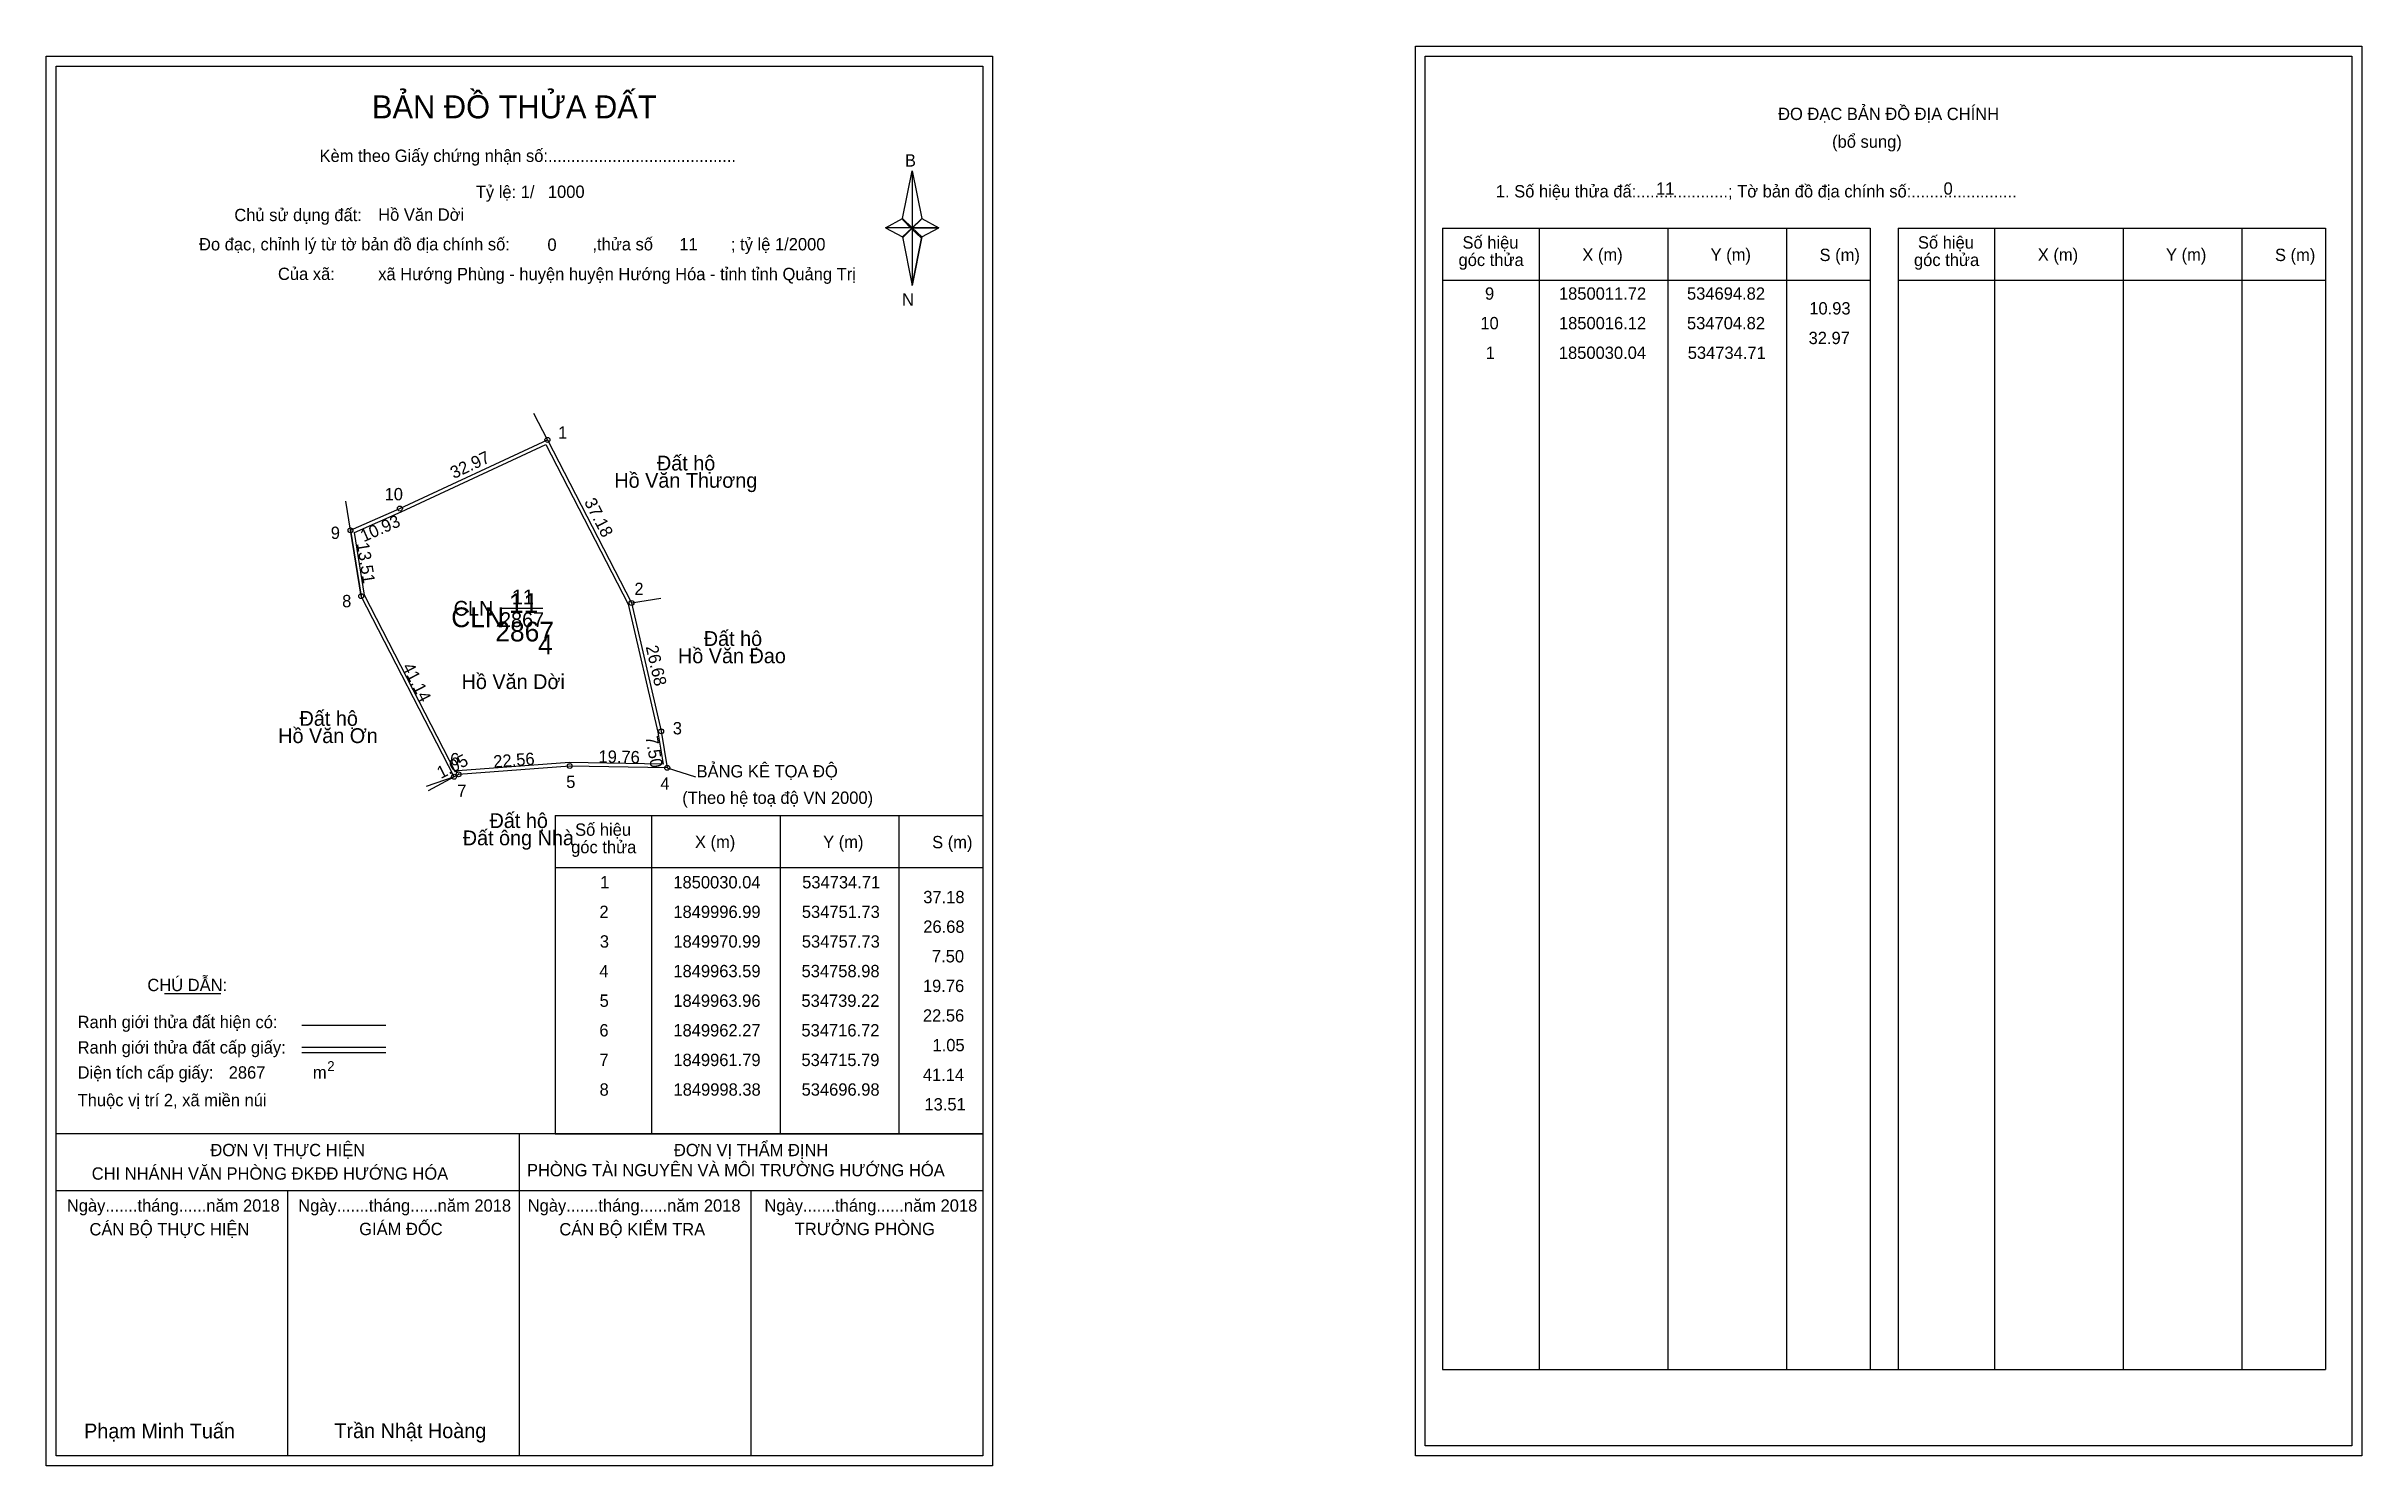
# Model space of a CAD drawing. Extents: x 534633 to 535102, y 1849822 to 1850110.
import ezdxf

# ---------------------------------------------------------------- set-up
doc = ezdxf.new("R2010")
doc.units = 0
for name, color, linetype in [('Level 1', 7, 'Continuous'), ('Level 10', 7, 'Continuous'), ('Level 11', 7, 'Continuous'), ('Level 13', 7, 'Continuous'), ('Level 2', 7, 'Continuous'), ('Level 27', 7, 'Continuous'), ('Level 3', 7, 'Continuous'), ('Level 36', 7, 'Continuous'), ('Level 4', 7, 'Continuous'), ('Level 49', 7, 'Continuous'), ('Level 5', 7, 'Continuous'), ('Level 53', 7, 'Continuous'), ('Level 55', 7, 'Continuous'), ('Level 6', 7, 'Continuous'), ('Level 63', 7, 'Continuous'), ('Level 9', 7, 'Continuous')]:
    doc.layers.add(name, color=color, linetype=linetype)

msp = doc.modelspace()

# ---------------------------------------------------------------- linework, layer by layer
at = {"layer": 'Level 1'}
for p, q in [((534635.2, 1850105.78), (534635.2, 1850105.78)), ((534912.52, 1850107.78), (534912.52, 1850107.78)), ((534806.62, 1850074.9), (534808.59, 1850084.54)), ((534808.59, 1850084.54), (534808.59, 1850073.01)), ((534808.59, 1850084.54), (534810.55, 1850074.9)), ((534803.17, 1850073.01), (534806.62, 1850074.9)), ((534806.62, 1850074.9), (534808.59, 1850073.01)), ((534808.44, 1850072.79), (534806.62, 1850074.68)), ((534808.59, 1850073.01), (534806.62, 1850071.17)), ((534808.44, 1850072.79), (534806.62, 1850070.95)), ((534806.62, 1850070.95), (534808.44, 1850072.79)), ((534806.62, 1850071.17), (534808.59, 1850061.31)), ((534810.41, 1850074.68), (534808.44, 1850072.79)), ((534808.44, 1850072.79), (534810.41, 1850074.68)), ((534810.41, 1850070.95), (534808.44, 1850072.79)), ((534810.55, 1850074.9), (534808.59, 1850073.01)), ((534808.59, 1850073.01), (534808.59, 1850061.31)), ((534808.59, 1850073.01), (534814, 1850073.01)), ((534808.59, 1850073.01), (534810.55, 1850071.17)), ((534810.55, 1850071.17), (534808.59, 1850061.31)), ((534810.55, 1850071.17), (534814, 1850073.01)), ((534916.05, 1850072.92), (535002.65, 1850072.92)), ((534935.64, 1849841.66), (534935.64, 1850072.92)), ((534961.71, 1849841.66), (534961.71, 1850072.92)), ((534985.69, 1850072.92), (534985.69, 1849841.66)), ((535002.65, 1850072.92), (535002.65, 1849841.66)), ((535008.31, 1850072.92), (535094.91, 1850072.92)), ((535027.9, 1849841.66), (535027.9, 1850072.92)), ((535053.97, 1849841.66), (535053.97, 1850072.92)), ((535077.94, 1850072.92), (535077.94, 1849841.66)), ((535094.91, 1850072.92), (535094.91, 1849841.66)), ((534916.05, 1850062.4), (535002.65, 1850062.4)), ((535008.31, 1850062.4), (535094.91, 1850062.4)), ((534736.29, 1849953.95), (534822.89, 1849953.95)), ((534755.88, 1849889.43), (534755.88, 1849953.95)), ((534781.95, 1849889.43), (534781.95, 1849953.95)), ((534805.92, 1849953.95), (534805.92, 1849889.43)), ((534736.29, 1849943.42), (534822.89, 1849943.42)), ((534657.11, 1849917.84), (534668.52, 1849917.84)), ((534684.98, 1849911.44), (534701.99, 1849911.44)), ((534684.98, 1849906.99), (534701.99, 1849906.99)), ((534684.98, 1849905.9), (534701.99, 1849905.9)), ((534742.02, 1849889.43), (534635.19, 1849889.43)), ((534822.89, 1849889.43), (534718.05, 1849889.43)), ((534729.04, 1849824.2), (534729.04, 1849889.43)), ((534736.29, 1849889.42), (534822.89, 1849889.42)), ((534822.89, 1849877.88), (534635.19, 1849877.88)), ((534682.12, 1849824.2), (534682.12, 1849877.88)), ((534775.97, 1849824.2), (534775.97, 1849877.88)), ((534916.05, 1849841.66), (535094.91, 1849841.66)), ((534822.89, 1849824.2), (534822.89, 1849824.2)), ((535100.22, 1849826.2), (535100.22, 1849826.2))]:
    msp.add_line(p, q, dxfattribs=at)
for points in [[(534806.62, 1850074.9), (534808.59, 1850084.54), (534808.59, 1850073.01)], [(534803.17, 1850073.01), (534806.62, 1850071.17), (534808.59, 1850073.01)], [(534808.59, 1850073.01), (534810.55, 1850074.9), (534814, 1850073.01)], [(534808.59, 1850073.01), (534808.59, 1850061.31), (534810.55, 1850071.17)]]:
    msp.add_lwpolyline(points, close=True, dxfattribs=at)
at = {"layer": 'Level 10'}
for p, q in [((534704.82, 1850016.12), (534734.71, 1850030.04)), ((534694.82, 1850011.72), (534704.82, 1850016.12)), ((534694.82, 1850011.72), (534696.98, 1849998.38))]:
    msp.add_line(p, q, dxfattribs=at)
for points in [[(534739.22, 1849963.96), (534716.72, 1849962.27), (534715.79, 1849961.79), (534696.98, 1849998.38), (534694.82, 1850011.72), (534704.82, 1850016.12), (534734.71, 1850030.04), (534751.73, 1849996.99), (534757.73, 1849970.99), (534758.98, 1849963.59)], [(534739.2, 1849964.66), (534716.53, 1849962.96), (534716.09, 1849962.73), (534697.65, 1849998.6), (534695.6, 1850011.3), (534705.11, 1850015.48), (534734.4, 1850029.12), (534751.07, 1849996.75), (534757.04, 1849970.85), (534758.15, 1849964.31)]]:
    msp.add_lwpolyline(points, close=True, dxfattribs=at)
at = {"layer": 'Level 11'}
for centre in [(534734.71, 1850030.04), (534704.82, 1850016.12), (534694.82, 1850011.72), (534696.98, 1849998.38), (534751.73, 1849996.99), (534757.73, 1849970.99), (534716.72, 1849962.27), (534739.22, 1849963.96), (534739.22, 1849963.96), (534758.98, 1849963.59), (534715.79, 1849961.79)]:
    msp.add_circle(centre, 0.5, dxfattribs=at)
at = {"layer": 'Level 27'}
for p, q in [((534734.71, 1850030.04), (534731.96, 1850035.37)), ((534694.82, 1850011.72), (534693.86, 1850017.64)), ((534751.73, 1849996.99), (534757.65, 1849997.99)), ((534758.98, 1849963.59), (534764.69, 1849961.75)), ((534715.79, 1849961.79), (534710.14, 1849959.78)), ((534715.79, 1849961.79), (534710.52, 1849958.92))]:
    msp.add_line(p, q, dxfattribs=at)
at = {"layer": 'Level 3'}
for p, q in [((534916.05, 1850072.92), (534916.05, 1849841.66)), ((535008.31, 1850072.92), (535008.31, 1849841.66)), ((534736.29, 1849953.95), (534736.29, 1849889.43))]:
    msp.add_line(p, q, dxfattribs=at)
at = {"layer": 'Level 63'}
for points in [[(534910.52, 1850109.78), (535102.22, 1850109.78), (535102.22, 1849824.2), (534910.52, 1849824.2)], [(534633.19, 1850107.78), (534824.89, 1850107.78), (534824.89, 1849822.2), (534633.19, 1849822.2)], [(534635.19, 1850105.78), (534822.89, 1850105.78), (534822.89, 1849824.2), (534635.19, 1849824.2)], [(534912.52, 1850107.78), (535100.22, 1850107.78), (535100.22, 1849826.2), (534912.52, 1849826.2)]]:
    msp.add_lwpolyline(points, close=True, dxfattribs=at)
at = {"layer": 'Level 9'}
msp.add_line((534725.11, 1849995.92), (534733.78, 1849995.92), dxfattribs=at)

# ---------------------------------------------------------------- texts
at = {"layer": 'Level 1'}
for s, height, p in [('BẢN ĐỒ THỬA ĐẤT', 4.6657, (534699.16, 1850095.18)), ('ĐO ĐẠC BẢN ĐỒ ĐỊA CHÍNH', 2.5, (534984, 1850094.84)), ('(bổ sung)', 2.5, (534994.94, 1850089.22)), ('Kèm theo Giấy chứng nhận số:.........................................', 2.5, (534688.54, 1850086.35)), ('B', 2.5, (534807.13, 1850085.41)), ('1. Số hiệu thửa đấ:....................; Tờ bản đồ địa chính số:.......................', 2.5, (534926.83, 1850079.16)), ('Chủ sử dụng đất:', 2.5, (534671.28, 1850074.36)), ('Đo đạc, chỉnh lý từ tờ bản đồ địa chính số:                  ,thửa số                 ; tỷ lệ 1/2000', 2.5, (534664.13, 1850068.43)), ('Số hiệu', 2.5, (534920.07, 1850068.79)), ('Số hiệu', 2.5, (535012.33, 1850068.79)), ('góc thửa', 2.5, (534919.27, 1850065.26)), ('X (m)', 2.5, (534944.35, 1850066.32)), ('Y (m)', 2.5, (534970.33, 1850066.32)), ('S (m)', 2.5, (534992.4, 1850066.27)), ('góc thửa', 2.5, (535011.53, 1850065.26)), ('X (m)', 2.5, (535036.61, 1850066.32)), ('Y (m)', 2.5, (535062.58, 1850066.32)), ('S (m)', 2.5, (535084.66, 1850066.27)), ('Của xã:', 2.5, (534680.12, 1850062.43)), ('N', 2.5, (534806.53, 1850057.24)), ('BẢNG KÊ TỌA ĐỘ', 2.5, (534764.92, 1849961.65)), ('(Theo hệ toạ độ VN 2000)', 2.5, (534762.02, 1849956.29)), ('góc thửa', 2.5, (534739.51, 1849946.29)), ('Số hiệu', 2.5, (534740.31, 1849949.82)), ('X (m)', 2.5, (534764.59, 1849947.34)), ('Y (m)', 2.5, (534790.56, 1849947.34)), ('S (m)', 2.5, (534812.64, 1849947.29)), ('CHÚ DẪN:', 2.5, (534653.67, 1849918.35)), ('Ranh giới thửa đất hiện có:', 2.5, (534639.54, 1849910.85)), ('Ranh giới thửa đất cấp giấy:', 2.5, (534639.54, 1849905.71)), ('Diện tích cấp giấy:', 2.5, (534639.54, 1849900.63)), ('m', 2.5, (534687.2, 1849900.65)), ('2', 2, (534690.1, 1849902.16)), ('Thuộc vị trí 2, xã miền núi', 2.5, (534639.54, 1849895.03)), ('ĐƠN VỊ THỰC HIỆN', 2.5, (534666.43, 1849884.91)), ('ĐƠN VỊ THẨM ĐỊNH', 2.5, (534760.33, 1849884.91)), ('CHI NHÁNH VĂN PHÒNG ĐKĐĐ HƯỚNG HÓA', 2.5, (534642.39, 1849880.15)), ('PHÒNG TÀI NGUYÊN VÀ MÔI TRƯỜNG HƯỚNG HÓA', 2.5, (534730.56, 1849880.84)), ('Ngày.......tháng......năm 2018', 2.5, (534637.36, 1849873.67)), ('Ngày.......tháng......năm 2018', 2.5, (534684.23, 1849873.67)), ('Ngày.......tháng......năm 2018', 2.5, (534730.71, 1849873.67)), ('Ngày.......tháng......năm 2018', 2.5, (534778.67, 1849873.67)), ('CÁN BỘ THỰC HIỆN', 2.5, (534641.94, 1849868.86)), ('GIÁM ĐỐC', 2.5, (534696.58, 1849868.92)), ('CÁN BỘ KIỂM TRA', 2.5, (534737.12, 1849868.86)), ('TRƯỞNG PHÒNG', 2.5, (534784.81, 1849868.92)), ('Phạm Minh Tuấn', 3, (534640.85, 1849827.74)), ('Trần Nhật Hoàng', 3, (534691.55, 1849827.79))]:
    msp.add_text(s, height=height, dxfattribs=at).set_placement(p)
at = {"layer": 'Level 10'}
msp.add_text('4', height=4, dxfattribs=at).set_placement((534732.8, 1849986.56))
at = {"layer": 'Level 11'}
msp.add_text('Tỷ lệ: 1/', height=2.5, dxfattribs=at).set_placement((534720.2, 1850079.04))
at = {"layer": 'Level 13'}
for s, p in [('CLN', (534715.72, 1849994.42)), ('11', (534727.5, 1849996.72)), ('2867', (534725.11, 1849992.12))]:
    msp.add_text(s, height=3, dxfattribs=at).set_placement(p)
at = {"layer": 'Level 2'}
msp.add_text('Hồ Văn Dời', height=3, dxfattribs=at).set_placement((534717.32, 1849979.56))
at = {"layer": 'Level 3'}
msp.add_text('CLN', height=4, dxfattribs=at).set_placement((534715.22, 1849992.09))
at = {"layer": 'Level 36'}
for s, p in [('Hồ Văn Thương', (534748.26, 1850020.34)), ('Đất hộ', (534756.89, 1850023.84)), ('Đất hộ', (534766.38, 1849988.29)), ('Hồ Văn Đao', (534761.15, 1849984.79)), ('Đất hộ', (534684.49, 1849972.11)), ('Hồ Văn Ơn', (534680.17, 1849968.61)), ('Đất hộ', (534722.98, 1849951.4)), ('Đất ông Nhà', (534717.55, 1849947.9))]:
    msp.add_text(s, height=3, dxfattribs=at).set_placement(p)
at = {"layer": 'Level 4'}
msp.add_text('11', height=4, dxfattribs=at).set_placement((534726.9, 1849994.97))
at = {"layer": 'Level 49'}
for s, rotation, p in [('32.97', 24.9718, (534715.74, 1850022.09)), ('10.93', 23.7495, (534697.49, 1850009.29)), ('37.18', 297.2474, (534742.08, 1850017.48)), ('13.51', 279.1975, (534696.06, 1850009.06)), ('26.68', 282.9946, (534754.6, 1849988.12)), ('41.14', 297.2066, (534705.23, 1849984.09)), ('7.50', 279.5878, (534754.57, 1849969.86)), ('1.05', 27.2996, (534713.12, 1849961.31)), ('22.56', 4.2955, (534723.84, 1849963.61)), ('19.76', 358.9273, (534745.03, 1849964.65))]:
    msp.add_text(s, height=2.5, rotation=rotation, dxfattribs=at).set_placement(p)
at = {"layer": 'Level 5'}
msp.add_text('2867', height=4, dxfattribs=at).set_placement((534724.14, 1849989.2))
at = {"layer": 'Level 53'}
for s, p in [('9', (534924.63, 1850058.44)), ('1850011.72', (534939.61, 1850058.44)), ('534694.82', (534965.55, 1850058.44)), ('10.93', (534990.32, 1850055.44)), ('10', (534923.69, 1850052.44)), ('1850016.12', (534939.61, 1850052.44)), ('534704.82', (534965.55, 1850052.44)), ('32.97', (534990.18, 1850049.44)), ('1', (534924.77, 1850046.44)), ('1850030.04', (534939.59, 1850046.44)), ('534734.71', (534965.7, 1850046.44)), ('1', (534745.39, 1849939.17)), ('1850030.04', (534760.21, 1849939.17)), ('534734.71', (534786.31, 1849939.17)), ('2', (534745.24, 1849933.17)), ('1849996.99', (534760.22, 1849933.17)), ('534751.73', (534786.24, 1849933.17)), ('37.18', (534810.84, 1849936.17)), ('26.68', (534810.84, 1849930.17)), ('3', (534745.32, 1849927.17)), ('1849970.99', (534760.22, 1849927.17)), ('534757.73', (534786.24, 1849927.17)), ('7.50', (534812.6, 1849924.17)), ('4', (534745.23, 1849921.17)), ('1849963.59', (534760.22, 1849921.17)), ('534758.98', (534786.19, 1849921.17)), ('19.76', (534810.77, 1849918.17)), ('5', (534745.28, 1849915.17)), ('1849963.96', (534760.21, 1849915.17)), ('534739.22', (534786.16, 1849915.17)), ('6', (534745.23, 1849909.17)), ('1849962.27', (534760.22, 1849909.17)), ('534716.72', (534786.16, 1849909.17)), ('22.56', (534810.77, 1849912.17)), ('1.05', (534812.71, 1849906.17)), ('7', (534745.24, 1849903.17)), ('1849961.79', (534760.22, 1849903.17)), ('534715.79', (534786.16, 1849903.17)), ('41.14', (534810.75, 1849900.17)), ('8', (534745.27, 1849897.17)), ('1849998.38', (534760.25, 1849897.17)), ('534696.98', (534786.19, 1849897.17)), ('13.51', (534811.08, 1849894.17))]:
    msp.add_text(s, height=2.5, dxfattribs=at).set_placement(p)
at = {"layer": 'Level 55'}
for s, height, p in [('1', 0.4, (534734.6, 1850030.04)), ('0', 0.11, (534734.67, 1850029.93)), ('0', 0.11, (534734.67, 1850029.93)), ('10', 0.4, (534704.54, 1850016.12)), ('0', 0.11, (534704.78, 1850016.01)), ('9', 0.4, (534694.68, 1850011.72)), ('0', 0.11, (534694.78, 1850011.61)), ('0', 0.11, (534694.78, 1850011.61)), ('8', 0.4, (534696.85, 1849998.38)), ('0', 0.11, (534696.94, 1849998.27)), ('2', 0.4, (534751.59, 1849996.99)), ('0', 0.11, (534751.69, 1849996.88)), ('0', 0.11, (534751.69, 1849996.88)), ('0', 0.11, (534751.69, 1849996.88)), ('3', 0.4, (534757.61, 1849970.99)), ('0', 0.11, (534757.69, 1849970.88)), ('0', 0.11, (534757.69, 1849970.88)), ('6', 0.4, (534716.58, 1849962.27)), ('5', 0.4, (534739.09, 1849963.96)), ('0', 0.11, (534739.18, 1849963.85)), ('0', 0.11, (534739.18, 1849963.85)), ('4', 0.4, (534758.84, 1849963.59)), ('0', 0.11, (534758.94, 1849963.48)), ('0', 0.11, (534758.94, 1849963.48)), ('0', 0.11, (534758.94, 1849963.48)), ('0', 0.11, (534758.94, 1849963.48)), ('7', 0.4, (534715.66, 1849961.79)), ('0', 0.11, (534715.75, 1849961.68)), ('0', 0.11, (534715.75, 1849961.68)), ('0', 0.11, (534715.75, 1849961.68)), ('0', 0.11, (534716.68, 1849962.16)), ('0', 0.11, (534716.68, 1849962.16))]:
    msp.add_text(s, height=height, dxfattribs=at).set_placement(p)
at = {"layer": 'Level 6'}
for s, p in [('1000', (534734.8, 1850079.06)), ('11', (534959.28, 1850079.7)), ('0', (535017.52, 1850079.72)), ('Hồ Văn Dời', (534700.42, 1850074.43)), ('0', (534734.71, 1850068.34)), ('11', (534761.42, 1850068.42)), ('xã Hướng Phùng - huyện huyện Hướng Hóa - tỉnh tỉnh Quảng Trị', (534700.43, 1850062.39)), ('2867', (534670.14, 1849900.63))]:
    msp.add_text(s, height=2.5, dxfattribs=at).set_placement(p)
at = {"layer": 'Level 9'}
for s, p in [('1', (534736.86, 1850030.26)), ('10', (534701.72, 1850017.79)), ('9', (534690.82, 1850009.96)), ('2', (534752.32, 1849998.6)), ('8', (534693.12, 1849996.13)), ('3', (534760.1, 1849970.37)), ('6', (534715, 1849964.1)), ('7', (534716.45, 1849957.71)), ('5', (534738.51, 1849959.51)), ('4', (534757.59, 1849959.18))]:
    msp.add_text(s, height=2.5, dxfattribs=at).set_placement(p)

doc.saveas('drawing.dxf')
